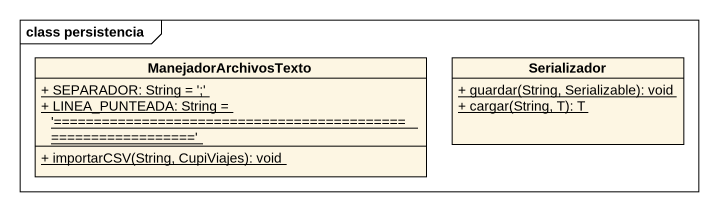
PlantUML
@startuml
mainframe class persistencia
hide circle
hide empty members
skinparam classAttributeIconSize 0
class ManejadorArchivosTexto {
  {static} + SEPARADOR: String = ';'
  {static} + LINEA_PUNTEADA: String = '=============================================================='
  {static} + importarCSV(String, CupiViajes): void
}
class Serializador {
  {static} + guardar(String, Serializable): void
  {static} + cargar(String, T): T
}
@enduml
